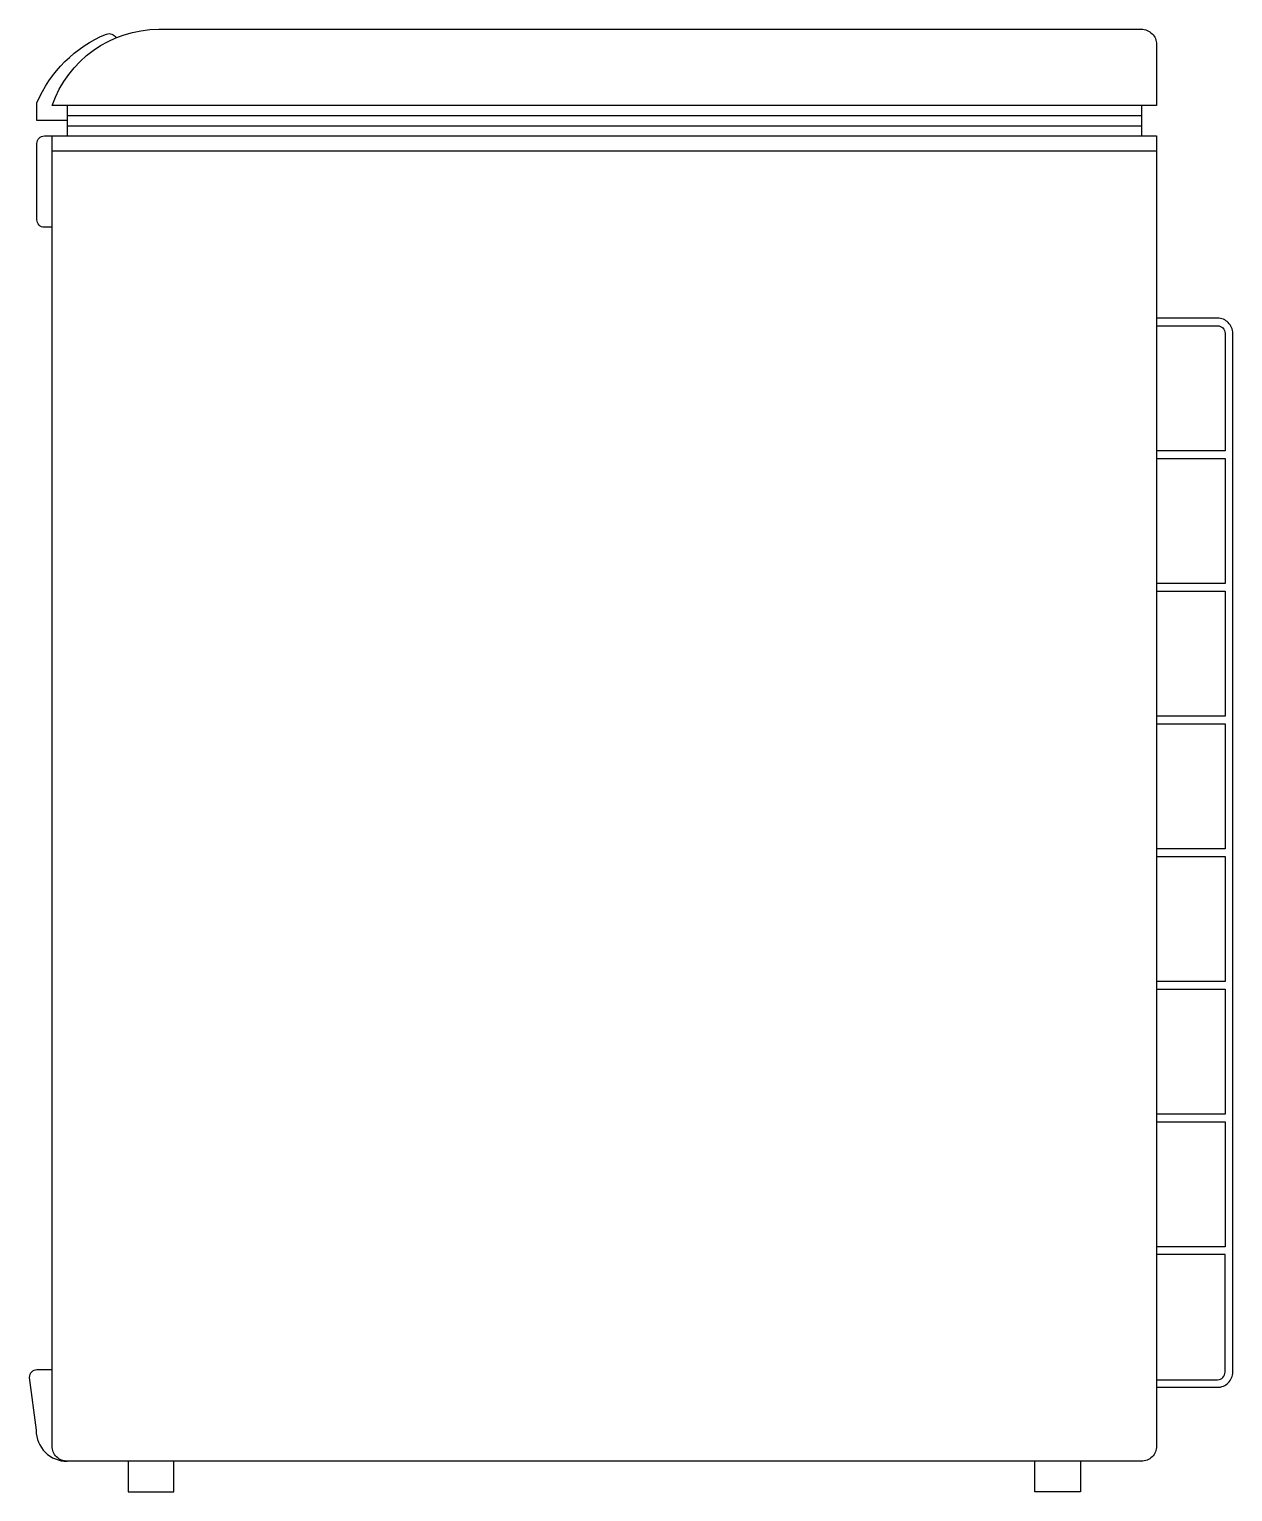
# Model space of a CAD drawing. Header units: millimetres. Extents: x -3063.649 to -3062.859, y 2850.842 to 2851.802.
import ezdxf

# ---------------------------------------------------------------- set-up
doc = ezdxf.new("R2010")
doc.units = ezdxf.units.MM
doc.header["$LTSCALE"] = 10
doc.layers.add('cozinha_freezers', color=2, linetype='Continuous')

msp = doc.modelspace()

# ---------------------------------------------------------------- linework, layer by layer
at = {"layer": 'cozinha_freezers'}
for p, q in [((-3063.62429, 2851.75236), (-3063.62429, 2851.73236)), ((-3062.91929, 2851.75236), (-3062.91929, 2851.73236)), ((-3062.90929, 2851.72236), (-3063.63429, 2851.72236))]:
    msp.add_line(p, q, dxfattribs=at)
at = {"layer": 'cozinha_freezers', "color": 1}
for p, q in [((-3063.62429, 2851.74569), (-3062.91929, 2851.74569)), ((-3063.62429, 2851.73902), (-3062.91929, 2851.73902))]:
    msp.add_line(p, q, dxfattribs=at)
for points in [[(-3063.62429, 2851.74236), (-3063.64429, 2851.74236), (-3063.64429, 2851.754, -0.197113), (-3063.59864, 2851.79919, -0.368978), (-3063.5923, 2851.79673, -0.368978)], [(-3063.63429, 2851.67236), (-3063.63929, 2851.67236, -0.414214), (-3063.64429, 2851.67736), (-3063.64429, 2851.72736, -0.414214), (-3063.63929, 2851.73236), (-3063.63429, 2851.73236)], [(-3062.90929, 2850.91092), (-3062.86929, 2850.91092, 0.414214), (-3062.85929, 2850.92092), (-3062.85929, 2851.60272, 0.414214), (-3062.86929, 2851.61272), (-3062.90929, 2851.61272)], [(-3062.90929, 2851.60772), (-3062.86929, 2851.60772, -0.414214), (-3062.86429, 2851.60272), (-3062.86429, 2851.52562), (-3062.90929, 2851.52562)], [(-3062.90929, 2850.91592), (-3062.86929, 2850.91592, 0.414214), (-3062.86429, 2850.92092), (-3062.86429, 2850.99802), (-3062.90929, 2850.99802)], [(-3063.63429, 2850.92236), (-3063.64429, 2850.92236, 0.414214), (-3063.64929, 2850.91736), (-3063.64481, 2850.88268, 0.416072), (-3063.62429, 2850.86236)]]:
    msp.add_lwpolyline(points, format="xyb", dxfattribs=at)
at = {"layer": 'cozinha_freezers'}
for points in [[(-3062.90929, 2851.79236), (-3062.90929, 2851.75236), (-3063.63429, 2851.75236, -0.31756), (-3063.56429, 2851.80236), (-3062.91929, 2851.80236, -0.414214)], [(-3062.90929, 2850.87236, -0.414214), (-3062.91929, 2850.86236), (-3063.62429, 2850.86236, -0.414214), (-3063.63429, 2850.87236), (-3063.63429, 2851.73236), (-3062.90929, 2851.73236)]]:
    msp.add_lwpolyline(points, format="xyb", close=True, dxfattribs=at)
at = {"layer": 'cozinha_freezers', "color": 1}
for points in [[(-3062.90929, 2851.52062), (-3062.86429, 2851.52062), (-3062.86429, 2851.43852), (-3062.90929, 2851.43852)], [(-3062.90929, 2851.43352), (-3062.86429, 2851.43352), (-3062.86429, 2851.35142), (-3062.90929, 2851.35142)], [(-3062.90929, 2851.34642), (-3062.86429, 2851.34642), (-3062.86429, 2851.26432), (-3062.90929, 2851.26432)], [(-3062.90929, 2851.25932), (-3062.86429, 2851.25932), (-3062.86429, 2851.17722), (-3062.90929, 2851.17722)], [(-3062.90929, 2851.17222), (-3062.86429, 2851.17222), (-3062.86429, 2851.09012), (-3062.90929, 2851.09012)], [(-3062.90929, 2851.08512), (-3062.86429, 2851.08512), (-3062.86429, 2851.00302), (-3062.90929, 2851.00302)]]:
    msp.add_lwpolyline(points, dxfattribs=at)
at = {"layer": 'cozinha_freezers'}
for points in [[(-3063.58429, 2850.86236), (-3063.58429, 2850.84236), (-3063.55429, 2850.84236), (-3063.55429, 2850.86236)], [(-3062.95929, 2850.86236), (-3062.95929, 2850.84236), (-3062.98929, 2850.84236), (-3062.98929, 2850.86236)]]:
    msp.add_lwpolyline(points, dxfattribs=at)

doc.saveas('drawing.dxf')
